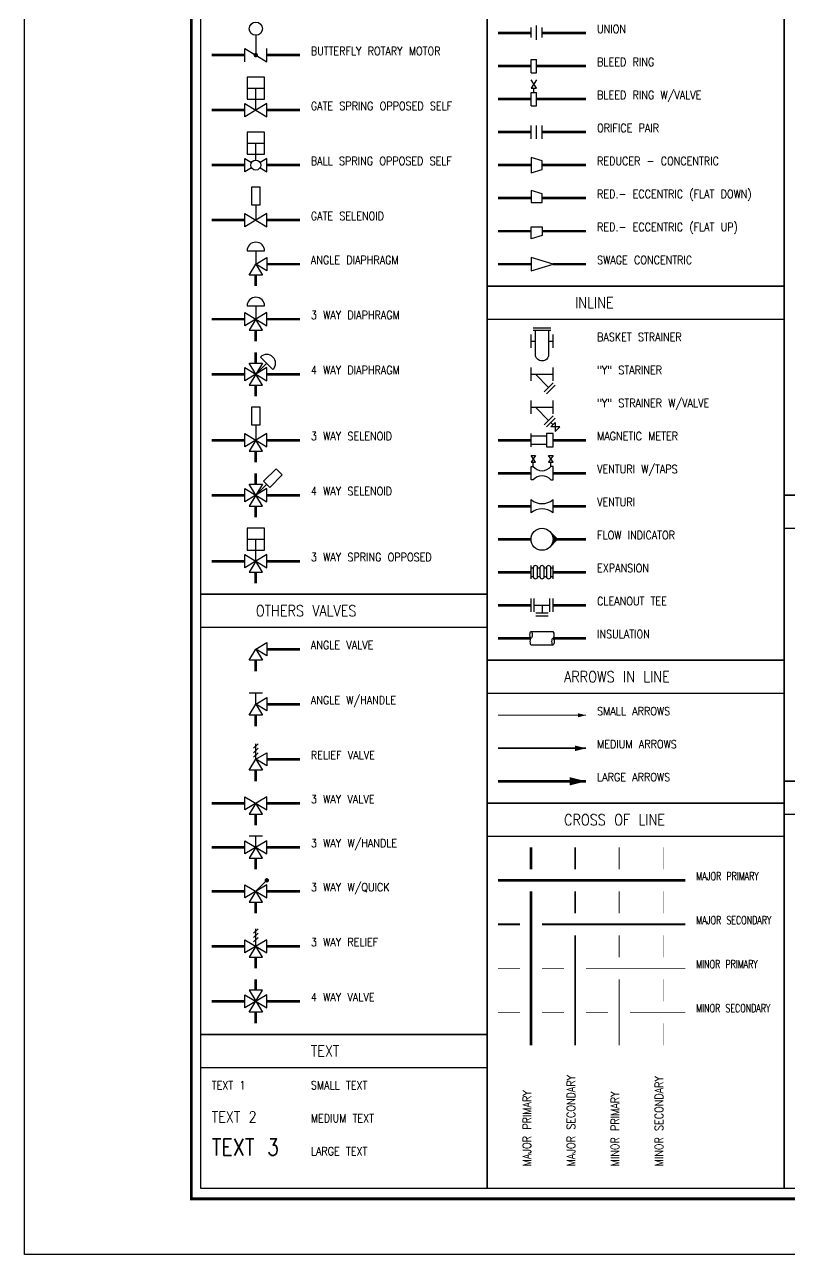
# Model space of a CAD drawing. Header units: millimetres. Extents: x 664.9 to 707.8, y 783.9 to 811.6.
# Drawn here: x 664.93 to 673.61, y 783.87 to 797.84 of the extents above; entities that cross this region are included whole.
import ezdxf
from ezdxf.enums import TextEntityAlignment as Align

# ---------------------------------------------------------------- set-up
doc = ezdxf.new("R2010")
doc.units = ezdxf.units.MM
for name, color, linetype in [('Carimbo', 7, 'Continuous'), ('EQUIP', 3, 'Continuous'), ('GRAPH', 6, 'Continuous'), ('MAJOR-1', 2, 'Continuous'), ('MAJOR-2', 1, 'Continuous'), ('Minor-1', 4, 'Continuous'), ('Minor-2', 6, 'Continuous'), ('TEXT', 7, 'Continuous')]:
    doc.layers.add(name, color=color, linetype=linetype)
doc.styles.get("Standard").update_dxf_attribs({"font": 'txt', "bigfont": 'gbcbig.shx'})

# ---------------------------------------------------------------- blocks, each defined once
blk = doc.blocks.new('VAL_CTRL_9')
blk.add_line((0, 0.9), (0, 0))
for points in [[(-0.5, -0.3), (-0.5, 0.3), (0.5, -0.3)], [(0.5, -0.3), (0.5, 0.3)]]:
    blk.add_lwpolyline(points)
at = {"const_width": 0.1}
blk.add_lwpolyline([(-0.05, 0, 1), (0.05, 0, 1)], format="xyb", close=True, dxfattribs=at)
blk.add_circle((0, 1.2), 0.3)
at = {"flags": 8}
for tag, p in [('SIZE', (1.4, 0.7)), ('SPEC', (0, -0.7)), ('TAG', (0, -1.3))]:
    blk.add_attdef(tag, text='', height=0.4, dxfattribs=at).set_placement(p, align=Align.MIDDLE)
blk = doc.blocks.new('VAL_CTRL_10')
for p, q in [((-0.4, 1), (0.4, 1)), ((0, 0), (0, 1))]:
    blk.add_line(p, q)
blk.add_lwpolyline([(-0.4, 0.5), (0.4, 0.5), (0.4, 1.5), (-0.4, 1.5)], close=True)
blk.add_lwpolyline([(-0.5, -0.3), (-0.5, 0.3), (0.5, -0.3), (0.5, 0.3), (-0.5, -0.3)])
at = {"flags": 8}
for tag, p in [('SIZE', (1.4, 0.7)), ('SPEC', (0, -0.7)), ('TAG', (0, -1.3))]:
    blk.add_attdef(tag, text='', height=0.4, dxfattribs=at).set_placement(p, align=Align.MIDDLE)
blk = doc.blocks.new('VAL_CTRL_11')
for p, q in [((-0.4, 1), (0.4, 1)), ((0, 0.224), (0, 1))]:
    blk.add_line(p, q)
blk.add_lwpolyline([(-0.4, 0.5), (0.4, 0.5), (0.4, 1.5), (-0.4, 1.5)], close=True)
for points in [[(-0.5, -0.3), (-0.5, 0.3), (-0.192, 0.115)], [(0.192, -0.115), (0.5, -0.3), (0.5, 0.3), (0.192, 0.115)], [(-0.192, -0.115), (-0.5, -0.3)]]:
    blk.add_lwpolyline(points)
blk.add_circle((0, 0), 0.224)
at = {"flags": 8}
for tag, p in [('SIZE', (1.4, 0.7)), ('SPEC', (0, -0.7)), ('TAG', (0, -1.3))]:
    blk.add_attdef(tag, text='', height=0.4, dxfattribs=at).set_placement(p, align=Align.MIDDLE)
blk = doc.blocks.new('VAL_CTRL_12')
blk.add_line((0, 0.7), (0, 0))
blk.add_lwpolyline([(-0.2, 0.7), (0.2, 0.7), (0.2, 1.5), (-0.2, 1.5)], close=True)
blk.add_lwpolyline([(-0.5, -0.3), (-0.5, 0.3), (0.5, -0.3), (0.5, 0.3), (-0.5, -0.3)])
at = {"flags": 8}
for tag, p in [('SIZE', (1.4, 0.7)), ('SPEC', (0, -0.7)), ('TAG', (0, -1.3))]:
    blk.add_attdef(tag, text='', height=0.4, dxfattribs=at).set_placement(p, align=Align.MIDDLE)
blk = doc.blocks.new('VAL_CTRL_15')
for p, q in [((-0.4, 0.6), (0.4, 0.6)), ((0, 0.6), (0, 0))]:
    blk.add_line(p, q)
blk.add_lwpolyline([(0, 0), (0.3, -0.5), (-0.3, -0.5), (0, 0), (0.5, 0.3), (0.5, -0.3)], close=True)
blk.add_arc((0, 0.6), 0.4, 0, 180)
at = {"flags": 8}
for tag, p in [('SIZE', (-1.2, 0.6)), ('SPEC', (-1.2, 0)), ('TAG', (-1.2, -0.6))]:
    blk.add_attdef(tag, text='', height=0.4, dxfattribs=at).set_placement(p, align=Align.MIDDLE)
blk = doc.blocks.new('VAL_CTRL_16')
for p, q in [((-0.4, 0.6), (0.4, 0.6)), ((0, 0.6), (0, 0))]:
    blk.add_line(p, q)
blk.add_lwpolyline([(-0.5, -0.3), (-0.5, 0.3), (0.5, -0.3), (0.5, 0.3), (-0.5, -0.3)])
blk.add_lwpolyline([(0, 0), (-0.3, -0.5), (0.3, -0.5)], close=True)
blk.add_arc((0, 0.6), 0.4, 0, 180)
at = {"flags": 8}
for tag, p in [('SIZE', (1.2, 0.6)), ('SPEC', (1.2, -0.6)), ('TAG', (1.2, -1.2))]:
    blk.add_attdef(tag, text='', height=0.4, dxfattribs=at).set_placement(p, align=Align.MIDDLE)
blk = doc.blocks.new('VAL_CTRL_17')
for p, q in [((0.212, 0.778), (0.778, 0.212)), ((0.495, 0.495), (0, 0))]:
    blk.add_line(p, q)
for points in [[(-0.5, -0.3), (-0.5, 0.3), (0.5, -0.3), (0.5, 0.3), (-0.5, -0.3)], [(-0.3, 0.5), (0.3, 0.5), (-0.3, -0.5), (0.3, -0.5), (-0.3, 0.5)]]:
    blk.add_lwpolyline(points)
blk.add_arc((0.495, 0.495), 0.4, 315, 135)
at = {"flags": 8}
for tag, p in [('SIZE', (1.7, 0.6)), ('SPEC', (1.2, -0.6)), ('TAG', (1.2, -1.2))]:
    blk.add_attdef(tag, text='', height=0.4, dxfattribs=at).set_placement(p, align=Align.MIDDLE)
blk = doc.blocks.new('VAL_CTRL_19')
blk.add_line((0.495, 0.495), (0, 0))
blk.add_lwpolyline([(0.354, 0.636), (0.636, 0.354), (1.202, 0.919), (0.919, 1.202)], close=True)
for points in [[(-0.5, -0.3), (-0.5, 0.3), (0.5, -0.3), (0.5, 0.3), (-0.5, -0.3)], [(-0.3, 0.5), (0.3, 0.5), (-0.3, -0.5), (0.3, -0.5), (-0.3, 0.5)]]:
    blk.add_lwpolyline(points)
at = {"flags": 8}
for tag, p in [('SIZE', (1.867, 0.6)), ('SPEC', (1.1, -0.6)), ('TAG', (1.1, -1.2))]:
    blk.add_attdef(tag, text='', height=0.4, dxfattribs=at).set_placement(p, align=Align.MIDDLE)
blk = doc.blocks.new('VAL_CTRL_18')
blk.add_line((0, 0.7), (0, 0))
for points in [[(-0.2, 0.7), (0.2, 0.7), (0.2, 1.5), (-0.2, 1.5)], [(0, 0), (-0.3, -0.5), (0.3, -0.5)]]:
    blk.add_lwpolyline(points, close=True)
blk.add_lwpolyline([(-0.5, -0.3), (-0.5, 0.3), (0.5, -0.3), (0.5, 0.3), (-0.5, -0.3)])
at = {"flags": 8}
for tag, p in [('SIZE', (1.2, 0.6)), ('SPEC', (1.2, -0.6)), ('TAG', (1.2, -1.2))]:
    blk.add_attdef(tag, text='', height=0.4, dxfattribs=at).set_placement(p, align=Align.MIDDLE)
blk = doc.blocks.new('VAL_CTRL_20')
for p, q in [((-0.4, 1), (0.4, 1)), ((0, 0), (0, 1))]:
    blk.add_line(p, q)
for points in [[(-0.4, 0.5), (0.4, 0.5), (0.4, 1.5), (-0.4, 1.5)], [(0, 0), (-0.3, -0.5), (0.3, -0.5)]]:
    blk.add_lwpolyline(points, close=True)
blk.add_lwpolyline([(-0.5, -0.3), (-0.5, 0.3), (0.5, -0.3), (0.5, 0.3), (-0.5, -0.3)])
at = {"flags": 8}
for tag, p in [('SIZE', (1.2, 0.6)), ('SPEC', (1.2, -0.6)), ('TAG', (1.2, -1.2))]:
    blk.add_attdef(tag, text='', height=0.4, dxfattribs=at).set_placement(p, align=Align.MIDDLE)
blk = doc.blocks.new('VAL_ANGLE')
blk.add_lwpolyline([(0, 0), (0.3, -0.5), (-0.3, -0.5), (0, 0), (0.5, 0.3), (0.5, -0.3)], close=True)
at = {"flags": 8}
for tag, p in [('SIZE', (-1.1, 0.6)), ('SPEC', (-1.1, 0)), ('TAG', (-1.1, -0.6))]:
    blk.add_attdef(tag, text='', height=0.4, dxfattribs=at).set_placement(p, align=Align.MIDDLE)
blk = doc.blocks.new('VAL_ANGLE1')
for p, q in [((0.3, 0.5), (-0.3, 0.5)), ((0, 0), (0, 0.5))]:
    blk.add_line(p, q)
blk.add_lwpolyline([(0, 0), (0.3, -0.5), (-0.3, -0.5), (0, 0), (0.5, 0.3), (0.5, -0.3)], close=True)
at = {"flags": 8}
for tag, p in [('SIZE', (-1.1, 0.6)), ('SPEC', (-1.1, 0)), ('TAG', (-1.1, -0.6))]:
    blk.add_attdef(tag, text='', height=0.4, dxfattribs=at).set_placement(p, align=Align.MIDDLE)
blk = doc.blocks.new('VAL_RELIEF')
for p, q in [((-0.1, 0.5), (0.1, 0.7)), ((0, 0), (0, 0.7)), ((-0.1, 0.3), (0.1, 0.5)), ((-0.1, 0.1), (0.1, 0.3))]:
    blk.add_line(p, q)
blk.add_lwpolyline([(0, 0), (0.3, -0.5), (-0.3, -0.5), (0, 0), (0.5, 0.3), (0.5, -0.3)], close=True)
at = {"flags": 8}
for tag, p in [('SIZE', (-1.1, 0.6)), ('SPEC', (-1.1, 0)), ('TAG', (-1.1, -0.6))]:
    blk.add_attdef(tag, text='', height=0.4, dxfattribs=at).set_placement(p, align=Align.MIDDLE)
blk = doc.blocks.new('VAL_3_WAY')
blk.add_lwpolyline([(-0.5, -0.3), (-0.5, 0.3), (0.5, -0.3), (0.5, 0.3), (-0.5, -0.3)])
blk.add_lwpolyline([(0, 0), (-0.3, -0.5), (0.3, -0.5)], close=True)
at = {"flags": 8}
for tag, p in [('SIZE', (1.1, 0.6)), ('SPEC', (1.1, -0.6)), ('TAG', (1.1, -1.2))]:
    blk.add_attdef(tag, text='', height=0.4, dxfattribs=at).set_placement(p, align=Align.MIDDLE)
blk = doc.blocks.new('VAL_3_WAY1')
for p, q in [((0.3, 0.5), (-0.3, 0.5)), ((0, 0), (0, 0.5))]:
    blk.add_line(p, q)
blk.add_lwpolyline([(-0.5, -0.3), (-0.5, 0.3), (0.5, -0.3), (0.5, 0.3), (-0.5, -0.3)])
blk.add_lwpolyline([(0, 0), (-0.3, -0.5), (0.3, -0.5)], close=True)
at = {"flags": 8}
for tag, p in [('SIZE', (1.1, 0.6)), ('SPEC', (1.1, -0.6)), ('TAG', (1.1, -1.2))]:
    blk.add_attdef(tag, text='', height=0.4, dxfattribs=at).set_placement(p, align=Align.MIDDLE)
blk = doc.blocks.new('VAL_3_WAY2')
blk.add_line((0, 0), (0.5, 0.5))
at = {"const_width": 0.1}
blk.add_lwpolyline([(0.5, 0.55, 1), (0.5, 0.45, 1)], format="xyb", close=True, dxfattribs=at)
blk.add_lwpolyline([(-0.5, -0.3), (-0.5, 0.3), (0.5, -0.3), (0.5, 0.3), (-0.5, -0.3)])
blk.add_lwpolyline([(0, 0), (-0.3, -0.5), (0.3, -0.5)], close=True)
at = {"flags": 8}
for tag, p in [('SIZE', (1.4, 0.6)), ('SPEC', (1.1, -0.6)), ('TAG', (1.1, -1.2))]:
    blk.add_attdef(tag, text='', height=0.4, dxfattribs=at).set_placement(p, align=Align.MIDDLE)
blk = doc.blocks.new('VAL_3_RELIEF')
for p, q in [((-0.1, 0.6), (0.1, 0.8)), ((-0.1, 0.4), (0.1, 0.6)), ((0, 0), (0, 0.8)), ((-0.1, 0.2), (0.1, 0.4))]:
    blk.add_line(p, q)
blk.add_lwpolyline([(-0.5, -0.3), (-0.5, 0.3), (0.5, -0.3), (0.5, 0.3), (-0.5, -0.3)])
blk.add_lwpolyline([(0, 0), (-0.3, -0.5), (0.3, -0.5)], close=True)
at = {"flags": 8}
for tag, p in [('SIZE', (1.1, 0.6)), ('SPEC', (1.1, -0.6)), ('TAG', (1.1, -1.2))]:
    blk.add_attdef(tag, text='', height=0.4, dxfattribs=at).set_placement(p, align=Align.MIDDLE)
blk = doc.blocks.new('VAL_4_WAY')
for points in [[(-0.5, -0.3), (-0.5, 0.3), (0.5, -0.3), (0.5, 0.3), (-0.5, -0.3)], [(0.3, -0.5), (-0.3, -0.5), (0.3, 0.5), (-0.3, 0.5), (0.3, -0.5)]]:
    blk.add_lwpolyline(points)
at = {"flags": 8}
for tag, p in [('SIZE', (1.1, 0.6)), ('SPEC', (1.1, -0.6)), ('TAG', (1.1, -1.2))]:
    blk.add_attdef(tag, text='', height=0.4, dxfattribs=at).set_placement(p, align=Align.MIDDLE)
blk = doc.blocks.new('UNION')
for p, q in [((0, -0.4), (0, 0.5)), ((0.5, -0.6), (0.5, 0.7)), ((1, -0.4), (1, 0.5))]:
    blk.add_line(p, q)
at = {"flags": 8}
for tag, p in [('SIZE', (0.5, 1.5)), ('SPEC', (0.5, -1.4)), ('TAG', (0.5, -2.6))]:
    blk.add_attdef(tag, text='', height=0.8, dxfattribs=at).set_placement(p, align=Align.MIDDLE)
blk = doc.blocks.new('BLEED')
for p, q in [((0, 1.2), (1, 1.2)), ((0, -1.2), (0, 1.2)), ((1, -1.2), (1, 1.2)), ((0, -1.2), (1, -1.2))]:
    blk.add_line(p, q)
at = {"flags": 8}
for tag, p in [('SIZE', (0, 2.8)), ('SPEC', (0, -2.8)), ('TAG', (0, -5.2))]:
    blk.add_attdef(tag, text='', height=1.6, dxfattribs=at).set_placement(p, align=Align.MIDDLE)
blk = doc.blocks.new('BLEED_VALVE')
for p, q in [((1, 3.5), (0, 2)), ((1, 2), (0, 3.5)), ((0, 2), (1, 2)), ((0, -1.2), (0, 1.2)), ((0, 1.2), (1, 1.2)), ((0.5, 1.2), (0.5, 2)), ((1, -1.2), (1, 1.2)), ((0, -1.2), (1, -1.2))]:
    blk.add_line(p, q)
at = {"flags": 8}
for tag, p in [('SIZE', (4.3, 2.8)), ('SPEC', (0, -2.8)), ('TAG', (0, -5.2))]:
    blk.add_attdef(tag, text='', height=1.6, dxfattribs=at).set_placement(p, align=Align.MIDDLE)
blk = doc.blocks.new('ORIFICE')
for p, q in [((0, -0.6), (0, 0.6)), ((0.5, -0.6), (0.5, 0.6)), ((1, -0.6), (1, 0.6))]:
    blk.add_line(p, q)
at = {"flags": 8}
for tag, p in [('SIZE', (0.5, 1.4)), ('SPEC', (0.5, -1.4)), ('TAG', (0.5, -2.6))]:
    blk.add_attdef(tag, text='', height=0.8, dxfattribs=at).set_placement(p, align=Align.MIDDLE)
blk = doc.blocks.new('REDUCER_CONC')
blk.add_lwpolyline([(0, 0.7), (0, -0.7), (1, -0.4), (1, 0.4), (0, 0.7)])
at = {"flags": 8}
for tag, p in [('SIZE', (0, 1.4)), ('SPEC', (0, -1.47)), ('TAG', (0, -2.6))]:
    blk.add_attdef(tag, text='', height=0.667, dxfattribs=at).set_placement(p, align=Align.MIDDLE)
blk = doc.blocks.new('REDUCER_ECC_DOWN')
blk.add_lwpolyline([(0, 0.7), (0, -0.4), (1, -0.4), (1, 0.4), (0, 0.7)])
at = {"flags": 8}
for tag, p in [('SIZE', (0, 1.53)), ('SPEC', (0, -1.2)), ('TAG', (0, -2.4))]:
    blk.add_attdef(tag, text='', height=0.667, dxfattribs=at).set_placement(p, align=Align.MIDDLE)
blk = doc.blocks.new('REDUCER_ECC_UP')
blk.add_lwpolyline([(0, -0.7), (0, 0.4), (1, 0.4), (1, -0.4), (0, -0.7)])
at = {"flags": 8}
for tag, p in [('SIZE', (0, 1.23)), ('SPEC', (0, -1.4)), ('TAG', (-0.01, -2.47))]:
    blk.add_attdef(tag, text='', height=0.667, dxfattribs=at).set_placement(p, align=Align.MIDDLE)
blk = doc.blocks.new('SWAGE_CONC')
for points in [[(1, 0), (0, 0.3)], [(0, 0.3), (0, -0.3), (1, 0)]]:
    blk.add_lwpolyline(points)
at = {"flags": 8}
for tag, p in [('SIZE', (0, 1.167)), ('SPEC', (0, -1.167)), ('TAG', (0, -2.367))]:
    blk.add_attdef(tag, text='', height=0.667, dxfattribs=at).set_placement(p, align=Align.MIDDLE)
blk = doc.blocks.new('Y_STRAINER_VALVE')
for p, q in [((-0.5, 0), (0.5, 0)), ((0.4, -0.9), (0.6, -0.7)), ((0.4, -0.7), (0.5, -0.8)), ((0.8, -0.9), (0.4, -0.9)), ((0.6, -0.7), (0.6, -1.1)), ((0.6, -1.1), (0.8, -0.9))]:
    blk.add_line(p, q)
for points in [[(-0.5, -0.3), (-0.5, 0.3)], [(-0.3, 0), (0.3, -0.6)], [(0.5, -0.3), (0.5, 0.3)], [(0.5, -0.4), (0.1, -0.8)], [(0.6, -0.5), (0.2, -0.9)]]:
    blk.add_lwpolyline(points)
at = {"flags": 8}
for tag, p in [('SIZE', (0, 0.7)), ('SPEC', (0, -1.4)), ('TAG', (0, -2))]:
    blk.add_attdef(tag, text='', height=0.4, dxfattribs=at).set_placement(p, align=Align.MIDDLE)
blk = doc.blocks.new('MAGMETER')
for points in [[(-0.5, -0.3), (-0.5, 0.3)], [(-0.5, 0.2), (0.2, 0.2)], [(0.2, -0.2), (-0.5, -0.2)]]:
    blk.add_lwpolyline(points)
blk.add_lwpolyline([(0.2, -0.3), (0.5, -0.3), (0.5, 0.3), (0.2, 0.3)], close=True)
at = {"flags": 8}
for tag, p in [('SIZE', (0, 0.7)), ('SPEC', (0, -0.7)), ('TAG', (0, -1.3))]:
    blk.add_attdef(tag, text='', height=0.4, dxfattribs=at).set_placement(p, align=Align.MIDDLE)
blk = doc.blocks.new('VENTURI_TAP')
for p, q in [((-0.4, 0.3), (-0.4, 0.5)), ((0.4, 0.3), (0.4, 0.5))]:
    blk.add_line(p, q)
for points in [[(-0.5, 0.5), (-0.3, 0.5), (-0.5, 0.8), (-0.3, 0.8), (-0.5, 0.5)], [(0.3, 0.5), (0.5, 0.5), (0.3, 0.8), (0.5, 0.8), (0.3, 0.5)], [(-0.4, -0.3), (-0.5, -0.3), (-0.5, 0.3), (-0.4, 0.3)], [(0.4, -0.3), (0.5, -0.3), (0.5, 0.3), (0.4, 0.3)]]:
    blk.add_lwpolyline(points)
for centre, start, end in [((0, 0.639), 220.2749, 319.7251), ((0, -0.639), 40.2749, 139.7251)]:
    blk.add_arc(centre, 0.524, start, end)
at = {"flags": 8}
for tag, p in [('SIZE', (1.3, 0.7)), ('SPEC', (0, -0.7)), ('TAG', (0, -1.3))]:
    blk.add_attdef(tag, text='', height=0.4, dxfattribs=at).set_placement(p, align=Align.MIDDLE)
blk = doc.blocks.new('BASKET_STRAINER')
for p, q in [((-0.4, 0.6), (0.4, 0.6)), ((-0.5, 0), (-0.3, 0)), ((-0.4, 0.5), (0.4, 0.5)), ((0.3, 0), (0.5, 0)), ((0, -0.9), (0, -0.9))]:
    blk.add_line(p, q)
for points in [[(-0.5, -0.3), (-0.5, 0.3)], [(0.5, -0.3), (0.5, 0.3)]]:
    blk.add_lwpolyline(points)
blk.add_lwpolyline([(0.3, 0.5), (0.3, -0.6, -0.414214), (0, -0.9, -0.414214), (-0.3, -0.6), (-0.3, 0.5)], format="xyb")
at = {"flags": 8}
for tag, p in [('SIZE', (0, 1)), ('SPEC', (0, -1.3)), ('TAG', (0, -1.9))]:
    blk.add_attdef(tag, text='', height=0.4, dxfattribs=at).set_placement(p, align=Align.MIDDLE)
blk = doc.blocks.new('Y_STRAINER')
blk.add_line((-0.5, 0), (0.5, 0))
for points in [[(-0.5, -0.3), (-0.5, 0.3)], [(-0.3, 0), (0.3, -0.6)], [(0.5, -0.3), (0.5, 0.3)], [(0.5, -0.4), (0.1, -0.8)], [(0.6, -0.5), (0.2, -0.9)]]:
    blk.add_lwpolyline(points)
at = {"flags": 8}
for tag, p in [('SIZE', (0, 0.7)), ('SPEC', (0, -1.3)), ('TAG', (0, -1.9))]:
    blk.add_attdef(tag, text='', height=0.4, dxfattribs=at).set_placement(p, align=Align.MIDDLE)
blk = doc.blocks.new('VENTURI')
for points in [[(-0.5, -0.3), (-0.5, 0.3)], [(0.5, -0.3), (0.5, 0.3)]]:
    blk.add_lwpolyline(points)
for centre, start, end in [((0, 0.9), 230.1944, 309.8056), ((0, -0.9), 50.1944, 129.8056)]:
    blk.add_arc(centre, 0.781, start, end)
at = {"flags": 8}
for tag, p in [('SIZE', (0, 0.7)), ('SPEC', (0, -0.7)), ('TAG', (0, -1.3))]:
    blk.add_attdef(tag, text='', height=0.4, dxfattribs=at).set_placement(p, align=Align.MIDDLE)
blk = doc.blocks.new('*X69')
at = {"color": 0}
for p, q in [((0.358, 0.349), (0.358, 0.349)), ((0.362, 0.345), (0.362, 0.345)), ((0.367, 0.34), (0.367, 0.34)), ((0.371, 0.335), (0.371, 0.336)), ((0.375, 0.331), (0.376, 0.331)), ((0.379, 0.326), (0.38, 0.327)), ((0.383, 0.321), (0.384, 0.323)), ((0.387, 0.316), (0.389, 0.318)), ((0.391, 0.312), (0.393, 0.314)), ((0.395, 0.307), (0.398, 0.309)), ((0.399, 0.302), (0.402, 0.305)), ((0.403, 0.297), (0.407, 0.301)), ((0.405, -0.293), (0.703, 0.004)), ((0.406, 0.291), (0.411, 0.296)), ((0.41, 0.286), (0.415, 0.292)), ((0.414, 0.281), (0.42, 0.287)), ((0.417, 0.276), (0.424, 0.283)), ((0.421, 0.27), (0.429, 0.278)), ((0.423, -0.266), (0.698, 0.009)), ((0.424, 0.265), (0.433, 0.274)), ((0.427, 0.259), (0.438, 0.27)), ((0.431, 0.254), (0.442, 0.265)), ((0.434, 0.248), (0.446, 0.261)), ((0.436, -0.244), (0.694, 0.013)), ((0.437, 0.243), (0.451, 0.256)), ((0.44, 0.237), (0.455, 0.252)), ((0.443, 0.231), (0.46, 0.247)), ((0.446, 0.225), (0.464, 0.243)), ((0.446, -0.225), (0.689, 0.018)), ((0.449, 0.219), (0.468, 0.239)), ((0.452, 0.213), (0.473, 0.234)), ((0.454, -0.208), (0.685, 0.022)), ((0.455, 0.207), (0.477, 0.23)), ((0.458, 0.201), (0.482, 0.225)), ((0.46, 0.195), (0.486, 0.221)), ((0.461, -0.193), (0.681, 0.027)), ((0.463, 0.189), (0.491, 0.217)), ((0.465, 0.183), (0.495, 0.212)), ((0.467, -0.178), (0.676, 0.031)), ((0.468, 0.176), (0.499, 0.208)), ((0.47, 0.17), (0.504, 0.203)), ((0.472, -0.164), (0.672, 0.035)), ((0.473, 0.163), (0.508, 0.199)), ((0.475, 0.157), (0.513, 0.194)), ((0.477, 0.15), (0.517, 0.19)), ((0.477, -0.151), (0.667, 0.04)), ((0.479, 0.143), (0.521, 0.186)), ((0.481, 0.136), (0.526, 0.181)), ((0.481, -0.138), (0.663, 0.044)), ((0.483, 0.129), (0.53, 0.177)), ((0.484, -0.126), (0.658, 0.049)), ((0.485, 0.122), (0.535, 0.172)), ((0.487, 0.115), (0.539, 0.168)), ((0.487, -0.114), (0.654, 0.053)), ((0.488, 0.108), (0.544, 0.164)), ((0.489, -0.103), (0.65, 0.057)), ((0.49, 0.101), (0.548, 0.159)), ((0.491, 0.093), (0.552, 0.155)), ((0.491, -0.092), (0.645, 0.062)), ((0.493, 0.086), (0.557, 0.15)), ((0.493, -0.081), (0.641, 0.066)), ((0.494, 0.078), (0.561, 0.146)), ((0.495, 0.071), (0.566, 0.141)), ((0.495, -0.071), (0.636, 0.071)), ((0.496, 0.063), (0.57, 0.137)), ((0.496, -0.061), (0.632, 0.075)), ((0.497, 0.055), (0.575, 0.133)), ((0.497, -0.051), (0.628, 0.08)), ((0.498, 0.047), (0.579, 0.128)), ((0.498, 0.039), (0.583, 0.124)), ((0.498, -0.041), (0.623, 0.084)), ((0.499, 0.031), (0.588, 0.119)), ((0.499, -0.031), (0.619, 0.088)), ((0.5, 0.022), (0.592, 0.115)), ((0.5, 0.014), (0.597, 0.11)), ((0.5, 0.005), (0.601, 0.106)), ((0.5, -0.004), (0.605, 0.102)), ((0.5, -0.013), (0.61, 0.097)), ((0.5, -0.022), (0.614, 0.093))]:
    blk.add_line(p, q, dxfattribs=at)
blk = doc.blocks.new('FLOW')
blk.add_lwpolyline([(0.354, -0.354), (0.707, 0), (0.354, 0.354)])
blk.add_circle((0, 0), 0.5)
at = {"linetype": 'Continuous'}
blk.add_blockref('*X69', (0, 0), dxfattribs=at)
at = {"flags": 8}
blk.add_attdef('FUNCTION', text='', height=0.2, dxfattribs=at).set_placement((0, 0.1), align=Align.CENTER)
blk.add_attdef('TAG', text='', height=0.2, dxfattribs=at).set_placement((0, -0.1), align=Align.TOP_CENTER)
blk = doc.blocks.new('EXPANSION')
for p, q in [((-0.5, 0.2), (-0.4, 0.2)), ((-0.2, 0.2), (-0.1, 0.2)), ((0.1, 0.2), (0.2, 0.2)), ((0.4, 0.2), (0.5, 0.2)), ((-0.5, -0.2), (-0.4, -0.2)), ((-0.2, -0.2), (-0.1, -0.2)), ((0.1, -0.2), (0.2, -0.2)), ((0.4, -0.2), (0.5, -0.2))]:
    blk.add_line(p, q)
for points in [[(-0.5, -0.3), (-0.5, 0.3)], [(0.5, -0.3), (0.5, 0.3)]]:
    blk.add_lwpolyline(points)
for points in [[(-0.3, -0.3), (-0.3, -0.3, 0.414214), (-0.2, -0.2), (-0.2, 0.2, 0.414214), (-0.3, 0.3), (-0.3, 0.3, 0.414214), (-0.4, 0.2), (-0.4, -0.2, 0.414214)], [(0, -0.3), (0, -0.3, 0.414214), (0.1, -0.2), (0.1, 0.2, 0.414214), (0, 0.3), (0, 0.3, 0.414214), (-0.1, 0.2), (-0.1, -0.2, 0.414214)], [(0.3, -0.3), (0.3, -0.3, 0.414214), (0.4, -0.2), (0.4, 0.2, 0.414214), (0.3, 0.3), (0.3, 0.3, 0.414214), (0.2, 0.2), (0.2, -0.2, 0.414214)]]:
    blk.add_lwpolyline(points, format="xyb", close=True)
at = {"flags": 8}
for tag, p in [('SIZE', (0, 0.7)), ('SPEC', (0, -0.7)), ('TAG', (0, -1.3))]:
    blk.add_attdef(tag, text='', height=0.4, dxfattribs=at).set_placement(p, align=Align.MIDDLE)
blk = doc.blocks.new('CLEAN_TEE')
blk.add_line((-0.359, 0), (0.359, 0))
for points in [[(-0.5, -0.3), (-0.5, 0.3)], [(-0.359, -0.3), (-0.359, 0.3)], [(0, 0), (0, -0.359)], [(0.359, -0.3), (0.359, 0.3)], [(0.5, -0.3), (0.5, 0.3)], [(0.283, -0.359), (-0.283, -0.359)], [(0.283, -0.5), (-0.283, -0.5)]]:
    blk.add_lwpolyline(points)
at = {"flags": 8}
for tag, p in [('SIZE', (0, 0.7)), ('SPEC', (0, -0.9)), ('TAG', (0, -1.5))]:
    blk.add_attdef(tag, text='', height=0.4, dxfattribs=at).set_placement(p, align=Align.MIDDLE)
blk = doc.blocks.new('INSULATION')
for p, q in [((-0.5, 0.3), (0.5, 0.3)), ((-0.5, -0.3), (0.5, -0.3))]:
    blk.add_line(p, q)
for centre in [(-0.5, 0.15), (0.5, -0.15)]:
    blk.add_ellipse(centre, major_axis=(0, -0.15), ratio=0.333333)
for centre, start_param, end_param in [((-0.5, -0.15), 3.141593, 6.283185), ((0.5, 0.15), 0, 3.141593)]:
    blk.add_ellipse(centre, major_axis=(0, -0.15), ratio=0.333333, start_param=start_param, end_param=end_param)
at = {"flags": 8}
for tag, p in [('SIZE', (0, 0.7)), ('SPEC', (0, -0.7)), ('TAG', (0, -1.3))]:
    blk.add_attdef(tag, text='', height=0.4, dxfattribs=at).set_placement(p, align=Align.MIDDLE)
blk = doc.blocks.new('ARROW_1')
blk.add_lwpolyline([(0, 0, 0, 0.5, 0), (-1, 0, 0.5, 0.5, 0)], format="xyseb")

msp = doc.modelspace()

# ---------------------------------------------------------------- linework, layer by layer
for p, q in [((670.179, 794.498), (673.554, 794.498)), ((673.554, 792.123), (676.929, 792.123)), ((666.929, 790.998), (670.179, 790.998)), ((670.179, 790.248), (673.554, 790.248)), ((673.554, 788.873), (676.929, 788.873)), ((670.179, 788.623), (673.554, 788.623)), ((666.929, 785.998), (670.179, 785.998))]:
    msp.add_line(p, q)
for points in [[(676.929, 792.498), (673.554, 792.498), (673.554, 810.248), (676.929, 810.248)], [(670.179, 791.373), (666.929, 791.373), (666.929, 803.373), (670.179, 803.373)], [(673.554, 794.873), (670.179, 794.873), (670.179, 800.248), (673.554, 800.248)], [(673.554, 790.623), (670.179, 790.623), (670.179, 794.873), (673.554, 794.873)], [(676.929, 789.248), (673.554, 789.248), (673.554, 792.498), (676.929, 792.498)], [(670.179, 786.373), (666.929, 786.373), (666.929, 791.373), (670.179, 791.373)], [(673.554, 788.998), (670.179, 788.998), (670.179, 790.623), (673.554, 790.623)], [(676.929, 784.623), (673.554, 784.623), (673.554, 789.248), (676.929, 789.248)], [(673.554, 784.623), (670.179, 784.623), (670.179, 788.998), (673.554, 788.998)], [(670.179, 784.623), (666.929, 784.623), (666.929, 786.373), (670.179, 786.373)]]:
    msp.add_lwpolyline(points, close=True)
at = {"layer": 'Carimbo', "color": 7}
msp.add_lwpolyline([(707.834, 783.873), (664.929, 783.873), (664.929, 811.635), (707.834, 811.635)], close=True, dxfattribs=at)
at = {"layer": 'Carimbo', "color": 7, "const_width": 0.0315}
msp.add_lwpolyline([(707.203, 784.504), (666.822, 784.504), (666.822, 811.004), (707.203, 811.004)], close=True, dxfattribs=at)
at = {"layer": 'MAJOR-1', "linetype": 'Continuous', "const_width": 0.03}
for points in [[(670.304, 797.748), (670.679, 797.748)], [(670.804, 797.748), (671.304, 797.748)], [(667.054, 797.498), (667.429, 797.498)], [(667.679, 797.498), (668.054, 797.498)], [(670.304, 797.373), (670.679, 797.373)], [(670.742, 797.373), (671.304, 797.373)], [(670.304, 796.998), (670.679, 796.998)], [(670.742, 796.998), (671.304, 796.998)], [(667.054, 796.873), (667.429, 796.873)], [(667.679, 796.873), (668.054, 796.873)], [(670.304, 796.623), (670.679, 796.623)], [(670.804, 796.623), (671.304, 796.623)], [(667.054, 796.248), (667.429, 796.248)], [(667.679, 796.248), (668.054, 796.248)], [(670.304, 796.248), (670.679, 796.248)], [(670.804, 796.248), (671.304, 796.248)], [(670.304, 795.873), (670.679, 795.873)], [(670.804, 795.873), (671.304, 795.873)], [(667.054, 795.623), (667.429, 795.623)], [(667.679, 795.623), (668.054, 795.623)], [(670.304, 795.498), (670.679, 795.498)], [(670.804, 795.498), (671.304, 795.498)], [(667.554, 794.998), (667.554, 794.873)], [(668.054, 795.123), (667.679, 795.123)], [(670.304, 795.123), (670.679, 795.123)], [(670.929, 795.123), (671.304, 795.123)], [(667.429, 794.498), (667.054, 794.498)], [(668.054, 794.498), (667.679, 794.498)], [(667.554, 794.373), (667.554, 794.248)], [(667.554, 794.123), (667.554, 793.998)], [(667.429, 793.873), (667.054, 793.873)], [(668.054, 793.873), (667.679, 793.873)], [(667.554, 793.623), (667.554, 793.748)], [(667.054, 793.123), (667.429, 793.123)], [(667.679, 793.123), (668.054, 793.123)], [(670.304, 793.123), (670.679, 793.123)], [(670.929, 793.123), (671.304, 793.123)], [(667.554, 792.998), (667.554, 792.873)], [(667.554, 792.748), (667.554, 792.623)], [(670.304, 792.748), (670.679, 792.748)], [(670.929, 792.748), (671.304, 792.748)], [(667.429, 792.498), (667.054, 792.498)], [(668.054, 792.498), (667.679, 792.498)], [(667.554, 792.373), (667.554, 792.248)], [(670.304, 792.373), (670.679, 792.373)], [(670.929, 792.373), (671.304, 792.373)], [(670.304, 791.998), (670.679, 791.998)], [(670.929, 791.998), (671.304, 791.998)], [(667.054, 791.748), (667.429, 791.748)], [(667.679, 791.748), (668.054, 791.748)], [(667.554, 791.498), (667.554, 791.623)], [(670.304, 791.623), (670.679, 791.623)], [(670.929, 791.623), (671.304, 791.623)], [(670.304, 791.248), (670.679, 791.248)], [(670.929, 791.248), (671.304, 791.248)], [(670.304, 790.873), (670.679, 790.873)], [(670.929, 790.873), (671.304, 790.873)], [(667.679, 790.748), (668.054, 790.748)], [(667.554, 790.498), (667.554, 790.623)], [(667.679, 790.123), (668.054, 790.123)], [(667.554, 789.873), (667.554, 789.998)], [(668.054, 789.498), (667.679, 789.498)], [(667.554, 789.373), (667.554, 789.248)], [(670.304, 789.248), (671.304, 789.248)], [(667.429, 788.998), (667.054, 788.998)], [(668.054, 788.998), (667.679, 788.998)], [(667.554, 788.873), (667.554, 788.748)], [(667.429, 788.498), (667.054, 788.498)], [(668.054, 788.498), (667.679, 788.498)], [(670.679, 788.498), (670.679, 788.248)], [(667.554, 788.373), (667.554, 788.248)], [(670.304, 788.123), (672.429, 788.123)], [(667.429, 787.998), (667.054, 787.998)], [(667.554, 787.873), (667.554, 787.748)], [(668.054, 787.998), (667.679, 787.998)], [(670.679, 787.998), (670.679, 786.248)], [(667.429, 787.373), (667.054, 787.373)], [(668.054, 787.373), (667.679, 787.373)], [(667.554, 787.248), (667.554, 787.123)], [(667.554, 786.998), (667.554, 786.873)], [(667.429, 786.748), (667.054, 786.748)], [(668.054, 786.748), (667.679, 786.748)], [(667.554, 786.623), (667.554, 786.498)]]:
    msp.add_lwpolyline(points, dxfattribs=at)
at = {"layer": 'MAJOR-2', "linetype": 'Continuous', "const_width": 0.02}
for points in [[(670.304, 789.623), (671.304, 789.623)], [(671.179, 788.498), (671.179, 788.248)], [(671.179, 787.998), (671.179, 787.748)], [(670.304, 787.623), (670.554, 787.623)], [(670.804, 787.623), (672.429, 787.623)], [(671.179, 787.498), (671.179, 786.248)]]:
    msp.add_lwpolyline(points, dxfattribs=at)
at = {"layer": 'Minor-1', "linetype": 'Continuous', "const_width": 0.01}
for points in [[(670.304, 789.998), (671.304, 789.998)], [(671.679, 788.498), (671.679, 788.248)], [(671.679, 787.998), (671.679, 787.748)], [(671.679, 787.498), (671.679, 787.248)], [(670.304, 787.123), (670.554, 787.123)], [(670.804, 787.123), (671.054, 787.123)], [(671.304, 787.123), (672.429, 787.123)], [(671.679, 786.998), (671.679, 786.248)]]:
    msp.add_lwpolyline(points, dxfattribs=at)
at = {"layer": 'Minor-2', "linetype": 'Continuous', "const_width": 0.005}
for points in [[(672.179, 788.498), (672.179, 788.248)], [(672.179, 787.998), (672.179, 787.748)], [(672.179, 787.498), (672.179, 787.248)], [(672.179, 786.998), (672.179, 786.748)], [(670.304, 786.623), (670.554, 786.623)], [(670.804, 786.623), (671.054, 786.623)], [(671.304, 786.623), (671.554, 786.623)], [(671.804, 786.623), (672.429, 786.623)], [(672.179, 786.498), (672.179, 786.248)]]:
    msp.add_lwpolyline(points, dxfattribs=at)

# ---------------------------------------------------------------- block references
at = {"layer": 'EQUIP'}
for name, p, xscale, yscale, zscale in [('VAL_CTRL_9', (667.554, 797.498), 0.25, 0.25, 0.25), ('UNION', (670.679, 797.748), 0.125, 0.125, 0.125), ('BLEED', (670.679, 797.373), 0.0625, 0.0625, 0.0625), ('VAL_CTRL_10', (667.554, 796.873), 0.25, 0.25, 0.25), ('BLEED_VALVE', (670.679, 796.998), 0.0625, 0.0625, 0.0625), ('ORIFICE', (670.679, 796.623), 0.125, 0.125, 0.125), ('VAL_CTRL_11', (667.554, 796.248), 0.25, 0.25, 0.25), ('REDUCER_CONC', (670.679, 796.248), 0.125, 0.125, 0.125), ('VAL_CTRL_12', (667.554, 795.623), 0.25, 0.25, 0.25), ('REDUCER_ECC_DOWN', (670.679, 795.873), 0.125, 0.125, 0.125), ('REDUCER_ECC_UP', (670.679, 795.498), 0.125, 0.125, 0.125), ('VAL_CTRL_15', (667.554, 795.123), 0.25, 0.25, 0.25), ('SWAGE_CONC', (670.679, 795.123), 0.25, 0.25, 0.25), ('VAL_CTRL_16', (667.554, 794.498), 0.25, 0.25, 0.25), ('BASKET_STRAINER', (670.804, 794.248), 0.25, 0.25, 0.25), ('VAL_CTRL_17', (667.554, 793.873), 0.25, 0.25, 0.25), ('Y_STRAINER', (670.804, 793.873), 0.25, 0.25, 0.25), ('VAL_CTRL_18', (667.554, 793.123), 0.25, 0.25, 0.25), ('Y_STRAINER_VALVE', (670.804, 793.498), 0.25, 0.25, 0.25), ('MAGMETER', (670.804, 793.123), 0.25, 0.25, 0.25), ('VENTURI_TAP', (670.804, 792.748), 0.25, 0.25, 0.25), ('VAL_CTRL_19', (667.554, 792.498), 0.25, 0.25, 0.25), ('VENTURI', (670.804, 792.373), 0.25, 0.25, 0.25), ('VAL_CTRL_20', (667.554, 791.748), 0.25, 0.25, 0.25), ('FLOW', (670.804, 791.998), 0.25, 0.25, 0.25), ('EXPANSION', (670.804, 791.623), 0.25, 0.25, 0.25), ('CLEAN_TEE', (670.804, 791.248), 0.25, 0.25, 0.25), ('VAL_ANGLE', (667.554, 790.748), 0.25, 0.25, 0.25), ('INSULATION', (670.804, 790.873), 0.25, 0.25, 0.25), ('VAL_ANGLE1', (667.554, 790.123), 0.25, 0.25, 0.25), ('VAL_RELIEF', (667.554, 789.498), 0.25, 0.25, 0.25), ('VAL_3_WAY', (667.554, 788.998), 0.25, 0.25, 0.25), ('VAL_3_WAY1', (667.554, 788.498), 0.25, 0.25, 0.25), ('VAL_3_WAY2', (667.554, 787.998), 0.25, 0.25, 0.25), ('VAL_3_RELIEF', (667.554, 787.373), 0.25, 0.25, 0.25), ('VAL_4_WAY', (667.554, 786.748), 0.25, 0.25, 0.25)]:
    msp.add_blockref(name, p, dxfattribs=dict(at, xscale=xscale, yscale=yscale, zscale=zscale))
at = {"layer": 'GRAPH'}
for p, xscale, yscale, zscale in [((671.304, 789.998), 0.09375, 0.09375, 0.09375), ((671.304, 789.623), 0.125, 0.125, 0.125), ((671.304, 789.248), 0.1875, 0.1875, 0.1875)]:
    msp.add_blockref('ARROW_1', p, dxfattribs=dict(at, xscale=xscale, yscale=yscale, zscale=zscale))

# ---------------------------------------------------------------- texts
at = {"layer": 'TEXT'}
for s, height, width, p in [('UNION', 0.0938, 0.85, (671.429, 797.748)), ('BUTTERFLY ROTARY MOTOR', 0.0938, 0.85, (668.179, 797.498)), ('BLEED RING', 0.0938, 0.85, (671.429, 797.373)), ('BLEED RING W/VALVE', 0.0938, 0.85, (671.429, 796.998)), ('GATE SPRING OPPOSED SELF', 0.0938, 0.85, (668.179, 796.873)), ('ORIFICE PAIR', 0.0938, 0.85, (671.429, 796.623)), ('BALL SPRING OPPOSED SELF', 0.0938, 0.85, (668.179, 796.248)), ('REDUCER - CONCENTRIC', 0.0938, 0.85, (671.429, 796.248)), ('RED.- ECCENTRIC (FLAT DOWN)', 0.0938, 0.85, (671.429, 795.873)), ('GATE SELENOID', 0.0938, 0.85, (668.179, 795.623)), ('RED.- ECCENTRIC (FLAT UP)', 0.0938, 0.85, (671.429, 795.498)), ('ANGLE DIAPHRAGM', 0.0938, 0.85, (668.179, 795.123)), ('SWAGE CONCENTRIC', 0.0938, 0.85, (671.429, 795.123)), ('INLINE', 0.125, 0.85, (671.179, 794.623)), ('3 WAY DIAPHRAGM', 0.0938, 0.85, (668.179, 794.498)), ('BASKET STRAINER', 0.0938, 0.85, (671.429, 794.248)), ('4 WAY DIAPHRAGM', 0.0938, 0.85, (668.179, 793.873)), ('"Y" STARINER', 0.0938, 0.85, (671.429, 793.873)), ('"Y" STRAINER W/VALVE', 0.0938, 0.85, (671.429, 793.498)), ('3 WAY SELENOID', 0.0938, 0.85, (668.179, 793.123)), ('MAGNETIC METER', 0.0938, 0.85, (671.429, 793.123)), ('VENTURI W/TAPS', 0.0938, 0.85, (671.429, 792.748)), ('4 WAY SELENOID', 0.0938, 0.85, (668.179, 792.498)), ('VENTURI', 0.0938, 0.85, (671.429, 792.373)), ('FLOW INDICATOR', 0.0938, 0.85, (671.429, 791.998)), ('3 WAY SPRING OPPOSED', 0.0938, 0.85, (668.179, 791.748)), ('EXPANSION', 0.0938, 0.85, (671.429, 791.623)), ('OTHERS VALVES', 0.125, 0.85, (667.554, 791.123)), ('CLEANOUT TEE', 0.0938, 0.85, (671.429, 791.248)), ('INSULATION', 0.0938, 0.85, (671.429, 790.873)), ('ANGLE VALVE', 0.0938, 0.85, (668.179, 790.748)), ('ARROWS IN LINE', 0.125, 0.85, (671.054, 790.373)), ('ANGLE W/HANDLE', 0.0938, 0.85, (668.179, 790.123)), ('SMALL ARROWS', 0.0938, 0.85, (671.429, 789.998)), ('MEDIUM ARROWS', 0.0938, 0.85, (671.429, 789.623)), ('RELIEF VALVE', 0.0938, 0.85, (668.179, 789.498)), ('LARGE ARROWS', 0.0938, 0.85, (671.429, 789.248)), ('3 WAY VALVE', 0.0938, 0.85, (668.179, 788.998)), ('CROSS OF LINE', 0.125, 0.85, (671.054, 788.748)), ('3 WAY W/HANDLE', 0.0938, 0.85, (668.179, 788.498)), ('MAJOR PRIMARY', 0.0938, 0.7, (672.554, 788.123)), ('3 WAY W/QUICK', 0.0938, 0.85, (668.179, 787.998)), ('MAJOR SECONDARY', 0.0938, 0.7, (672.554, 787.623)), ('3 WAY RELIEF', 0.0938, 0.85, (668.179, 787.373)), ('MINOR PRIMARY', 0.0938, 0.7, (672.554, 787.123)), ('4 WAY VALVE', 0.0938, 0.85, (668.179, 786.748)), ('MINOR SECONDARY', 0.0938, 0.7, (672.554, 786.623)), ('TEXT', 0.125, 0.85, (668.179, 786.123)), ('TEXT 1', 0.0938, 0.85, (667.054, 785.748)), ('SMALL TEXT', 0.0938, 0.85, (668.179, 785.748)), ('TEXT 2', 0.125, 0.85, (667.054, 785.373)), ('MEDIUM TEXT', 0.0938, 0.85, (668.179, 785.373)), ('TEXT 3', 0.1875, 0.85, (667.054, 784.998)), ('LARGE TEXT', 0.0938, 0.85, (668.179, 784.998))]:
    msp.add_text(s, height=height, dxfattribs=dict(at, width=width)).set_placement(p)
at = {"layer": 'TEXT', "width": 0.85}
for s, p in [('MAJOR SECONDARY', (671.179, 784.873)), ('MINOR SECONDARY', (672.179, 784.873)), ('MAJOR PRIMARY', (670.679, 784.873)), ('MINOR PRIMARY', (671.679, 784.873))]:
    msp.add_text(s, height=0.0938, rotation=90, dxfattribs=at).set_placement(p)

doc.saveas('drawing.dxf')
